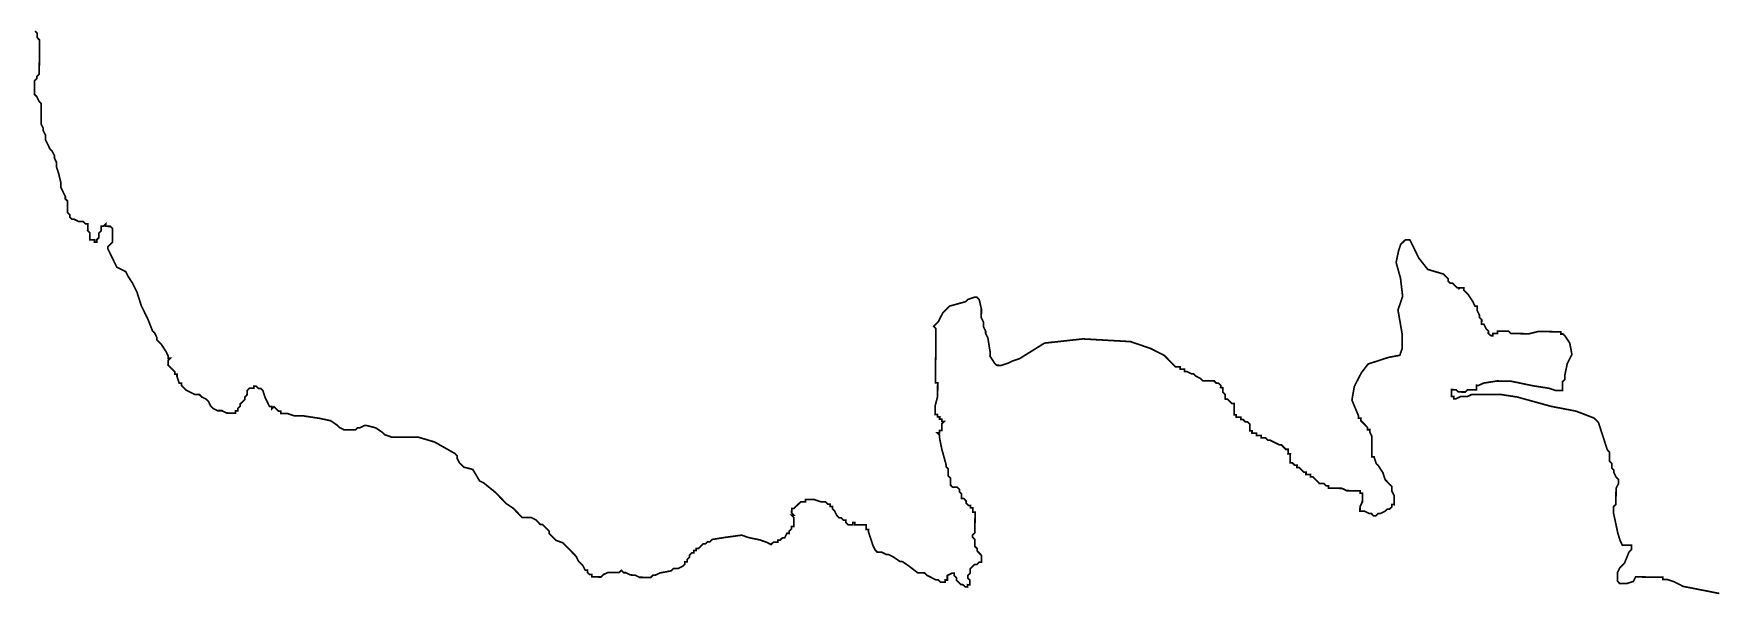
# Model space of a CAD drawing. Header units: metres. Extents: x 290190 to 339802, y 1811045 to 1991312.
# Drawn here: x 306089 to 309084, y 1923018 to 1924016 of the extents above; entities that cross this region are included whole.
import ezdxf

# ---------------------------------------------------------------- set-up
doc = ezdxf.new("R2010")
doc.units = ezdxf.units.M
doc.header["$MEASUREMENT"] = 0
doc.layers.add('HAZARDS LINE', color=1, linetype='Continuous')

msp = doc.modelspace()

# ---------------------------------------------------------------- linework, layer by layer
at = {"layer": 'HAZARDS LINE', "lineweight": 18}
msp.add_lwpolyline([(309087.1, 1923019.6, 3.02, 3.02, 0), (309022.7, 1923032.2, 3.02, 3.02, 0), (309014.7, 1923036.3, 3.02, 3.02, 0), (309006.7, 1923040.4, 3.02, 3.02, 0), (308994.7, 1923044.5, 3.02, 3.02, 0), (308986.6, 1923044.6, 3.02, 3.02, 0), (308986.6, 1923048.6, 3.02, 3.02, 0), (308938.3, 1923049, 3.02, 3.02, 0), (308934.2, 1923041, 3.02, 3.02, 0), (308922.1, 1923037.1, 3.02, 3.02, 0), (308910, 1923037.2, 3.02, 3.02, 0), (308906, 1923041.3, 3.02, 3.02, 0), (308906.2, 1923057.4, 3.02, 3.02, 0), (308910.3, 1923065.4, 3.02, 3.02, 0), (308918.4, 1923073.4, 3.02, 3.02, 0), (308926.6, 1923093.5, 3.02, 3.02, 0), (308930.7, 1923097.4, 3.02, 3.02, 0), (308930.7, 1923105.5, 3.02, 3.02, 0), (308914.6, 1923105.6, 3.02, 3.02, 0), (308910.7, 1923113.7, 3.02, 3.02, 0), (308906.8, 1923125.9, 3.02, 3.02, 0), (308899, 1923162.2, 3.02, 3.02, 0), (308899.1, 1923174.3, 3.02, 3.02, 0), (308903.2, 1923178.2, 3.02, 3.02, 0), (308903.4, 1923206.4, 3.02, 3.02, 0), (308907.5, 1923214.5, 3.02, 3.02, 0), (308907.6, 1923222.5, 3.02, 3.02, 0), (308903.6, 1923226.6, 3.02, 3.02, 0), (308899.6, 1923234.7, 3.02, 3.02, 0), (308899.7, 1923238.7, 3.02, 3.02, 0), (308895.7, 1923242.8, 3.02, 3.02, 0), (308895.8, 1923250.8, 3.02, 3.02, 0), (308891.8, 1923254.9, 3.02, 3.02, 0), (308891.9, 1923271, 3.02, 3.02, 0), (308887.9, 1923275.1, 3.02, 3.02, 0), (308872.2, 1923323.5, 3.02, 3.02, 0), (308864.2, 1923331.7, 3.02, 3.02, 0), (308832.1, 1923344, 3.02, 3.02, 0), (308787.9, 1923352.5, 3.02, 3.02, 0), (308727.6, 1923369.1, 3.02, 3.02, 0), (308699.5, 1923373.4, 3.02, 3.02, 0), (308647.1, 1923373.8, 3.02, 3.02, 0), (308639, 1923369.9, 3.02, 3.02, 0), (308626.9, 1923370, 3.02, 3.02, 0), (308618.8, 1923366, 3.02, 3.02, 0), (308614.8, 1923366.1, 3.02, 3.02, 0), (308614.9, 1923370.1, 3.02, 3.02, 0), (308610.8, 1923370.1, 3.02, 3.02, 0), (308610.9, 1923382.2, 3.02, 3.02, 0), (308619, 1923382.1, 3.02, 3.02, 0), (308623, 1923378.1, 3.02, 3.02, 0), (308635.1, 1923378, 3.02, 3.02, 0), (308639.1, 1923382, 3.02, 3.02, 0), (308655.2, 1923381.8, 3.02, 3.02, 0), (308655.3, 1923389.9, 3.02, 3.02, 0), (308659.3, 1923389.8, 3.02, 3.02, 0), (308667.4, 1923393.8, 3.02, 3.02, 0), (308691.6, 1923397.6, 3.02, 3.02, 0), (308715.8, 1923397.4, 3.02, 3.02, 0), (308756, 1923389, 3.02, 3.02, 0), (308784.1, 1923384.7, 3.02, 3.02, 0), (308796.2, 1923380.6, 3.02, 3.02, 0), (308808.3, 1923380.5, 3.02, 3.02, 0), (308808.4, 1923396.6, 3.02, 3.02, 0), (308812.5, 1923400.6, 3.02, 3.02, 0), (308812.5, 1923408.6, 3.02, 3.02, 0), (308816.7, 1923428.8, 3.02, 3.02, 0), (308824.9, 1923444.8, 3.02, 3.02, 0), (308821.1, 1923465, 3.02, 3.02, 0), (308813.1, 1923477.1, 3.02, 3.02, 0), (308809.1, 1923481.2, 3.02, 3.02, 0), (308805.1, 1923481.2, 3.02, 3.02, 0), (308805.1, 1923485.2, 3.02, 3.02, 0), (308764.9, 1923485.6, 3.02, 3.02, 0), (308748.7, 1923481.7, 3.02, 3.02, 0), (308716.5, 1923482, 3.02, 3.02, 0), (308712.5, 1923486.1, 3.02, 3.02, 0), (308692.4, 1923486.2, 3.02, 3.02, 0), (308692.3, 1923482.2, 3.02, 3.02, 0), (308684.3, 1923482.3, 3.02, 3.02, 0), (308684.3, 1923478.2, 3.02, 3.02, 0), (308680.2, 1923478.3, 3.02, 3.02, 0), (308676.2, 1923482.3, 3.02, 3.02, 0), (308676.3, 1923486.4, 3.02, 3.02, 0), (308672.3, 1923490.4, 3.02, 3.02, 0), (308668.3, 1923498.5, 3.02, 3.02, 0), (308664.3, 1923498.6, 3.02, 3.02, 0), (308664.4, 1923506.6, 3.02, 3.02, 0), (308660.4, 1923510.7, 3.02, 3.02, 0), (308660.4, 1923514.7, 3.02, 3.02, 0), (308656.5, 1923522.8, 3.02, 3.02, 0), (308656.5, 1923530.8, 3.02, 3.02, 0), (308652.5, 1923530.9, 3.02, 3.02, 0), (308648.5, 1923539, 3.02, 3.02, 0), (308640.6, 1923551.1, 3.02, 3.02, 0), (308636.6, 1923555.2, 3.02, 3.02, 0), (308632.6, 1923559.3, 3.02, 3.02, 0), (308632.6, 1923563.3, 3.02, 3.02, 0), (308624.6, 1923563.4, 3.02, 3.02, 0), (308620.6, 1923563.4, 3.02, 3.02, 0), (308616.6, 1923567.4, 3.02, 3.02, 0), (308612.6, 1923571.5, 3.02, 3.02, 0), (308608.5, 1923571.5, 3.02, 3.02, 0), (308604.6, 1923575.6, 3.02, 3.02, 0), (308604.6, 1923579.6, 3.02, 3.02, 0), (308596.6, 1923587.8, 3.02, 3.02, 0), (308568.5, 1923596.1, 3.02, 3.02, 0), (308552.5, 1923616.3, 3.02, 3.02, 0), (308540.7, 1923640.6, 3.02, 3.02, 0), (308536.7, 1923648.7, 3.02, 3.02, 0), (308528.7, 1923648.8, 3.02, 3.02, 0), (308520.5, 1923640.8, 3.02, 3.02, 0), (308516.4, 1923628.7, 3.02, 3.02, 0), (308512.2, 1923608.6, 3.02, 3.02, 0), (308520, 1923580.4, 3.02, 3.02, 0), (308523.8, 1923548.1, 3.02, 3.02, 0), (308515.5, 1923524, 3.02, 3.02, 0), (308523.2, 1923479.6, 3.02, 3.02, 0), (308523, 1923455.5, 3.02, 3.02, 0), (308518.8, 1923443.4, 3.02, 3.02, 0), (308498.7, 1923439.6, 3.02, 3.02, 0), (308462.3, 1923427.8, 3.02, 3.02, 0), (308450.1, 1923411.8, 3.02, 3.02, 0), (308437.8, 1923387.7, 3.02, 3.02, 0), (308433.6, 1923363.6, 3.02, 3.02, 0), (308445.4, 1923335.3, 3.02, 3.02, 0), (308445.4, 1923331.3, 3.02, 3.02, 0), (308449.4, 1923331.2, 3.02, 3.02, 0), (308449.3, 1923327.2, 3.02, 3.02, 0), (308453.3, 1923323.1, 3.02, 3.02, 0), (308457.3, 1923319.1, 3.02, 3.02, 0), (308461.3, 1923315, 3.02, 3.02, 0), (308461.3, 1923311, 3.02, 3.02, 0), (308465.3, 1923311, 3.02, 3.02, 0), (308465.3, 1923306.9, 3.02, 3.02, 0), (308469.2, 1923298.8, 3.02, 3.02, 0), (308468.9, 1923262.6, 3.02, 3.02, 0), (308473, 1923262.5, 3.02, 3.02, 0), (308476.9, 1923250.4, 3.02, 3.02, 0), (308480.9, 1923246.4, 3.02, 3.02, 0), (308488.8, 1923234.2, 3.02, 3.02, 0), (308492.7, 1923222.1, 3.02, 3.02, 0), (308496.7, 1923218, 3.02, 3.02, 0), (308504.7, 1923209.9, 3.02, 3.02, 0), (308504.6, 1923201.8, 3.02, 3.02, 0), (308508.6, 1923193.8, 3.02, 3.02, 0), (308508.5, 1923177.6, 3.02, 3.02, 0), (308504.4, 1923177.7, 3.02, 3.02, 0), (308504.4, 1923173.7, 3.02, 3.02, 0), (308500.3, 1923169.7, 3.02, 3.02, 0), (308496.3, 1923169.7, 3.02, 3.02, 0), (308492.2, 1923165.7, 3.02, 3.02, 0), (308484.2, 1923161.7, 3.02, 3.02, 0), (308480.1, 1923161.8, 3.02, 3.02, 0), (308476.1, 1923157.8, 3.02, 3.02, 0), (308472, 1923157.8, 3.02, 3.02, 0), (308468.1, 1923161.9, 3.02, 3.02, 0), (308464, 1923161.9, 3.02, 3.02, 0), (308456, 1923166, 3.02, 3.02, 0), (308447.9, 1923166.1, 3.02, 3.02, 0), (308448, 1923174.1, 3.02, 3.02, 0), (308452.1, 1923182.2, 3.02, 3.02, 0), (308452.3, 1923198.3, 3.02, 3.02, 0), (308448.2, 1923198.3, 3.02, 3.02, 0), (308448.3, 1923202.3, 3.02, 3.02, 0), (308424.1, 1923202.5, 3.02, 3.02, 0), (308416.1, 1923206.6, 3.02, 3.02, 0), (308391.9, 1923206.9, 3.02, 3.02, 0), (308392, 1923210.9, 3.02, 3.02, 0), (308387.9, 1923210.9, 3.02, 3.02, 0), (308383.9, 1923215, 3.02, 3.02, 0), (308375.9, 1923215, 3.02, 3.02, 0), (308367.9, 1923223.2, 3.02, 3.02, 0), (308363.9, 1923227.2, 3.02, 3.02, 0), (308359.9, 1923227.3, 3.02, 3.02, 0), (308359.9, 1923231.3, 3.02, 3.02, 0), (308351.9, 1923231.4, 3.02, 3.02, 0), (308351.9, 1923235.4, 3.02, 3.02, 0), (308347.9, 1923235.4, 3.02, 3.02, 0), (308343.9, 1923239.5, 3.02, 3.02, 0), (308339.9, 1923243.6, 3.02, 3.02, 0), (308335.8, 1923243.6, 3.02, 3.02, 0), (308335.9, 1923247.6, 3.02, 3.02, 0), (308331.9, 1923247.7, 3.02, 3.02, 0), (308327.9, 1923251.7, 3.02, 3.02, 0), (308323.8, 1923251.8, 3.02, 3.02, 0), (308324, 1923267.9, 3.02, 3.02, 0), (308319.9, 1923267.9, 3.02, 3.02, 0), (308320, 1923276, 3.02, 3.02, 0), (308316, 1923276, 3.02, 3.02, 0), (308308, 1923284.1, 3.02, 3.02, 0), (308304, 1923284.2, 3.02, 3.02, 0), (308296, 1923288.3, 3.02, 3.02, 0), (308287.9, 1923292.3, 3.02, 3.02, 0), (308283.9, 1923292.4, 3.02, 3.02, 0), (308279.9, 1923296.4, 3.02, 3.02, 0), (308271.9, 1923296.5, 3.02, 3.02, 0), (308271.9, 1923300.5, 3.02, 3.02, 0), (308263.8, 1923300.6, 3.02, 3.02, 0), (308263.9, 1923304.6, 3.02, 3.02, 0), (308255.8, 1923304.7, 3.02, 3.02, 0), (308255.9, 1923308.7, 3.02, 3.02, 0), (308251.8, 1923308.8, 3.02, 3.02, 0), (308251.9, 1923320.9, 3.02, 3.02, 0), (308247.9, 1923324.9, 3.02, 3.02, 0), (308243.9, 1923325, 3.02, 3.02, 0), (308239.9, 1923329, 3.02, 3.02, 0), (308235.9, 1923329.1, 3.02, 3.02, 0), (308235.9, 1923333.1, 3.02, 3.02, 0), (308227.9, 1923333.2, 3.02, 3.02, 0), (308227.9, 1923337.2, 3.02, 3.02, 0), (308223.9, 1923337.2, 3.02, 3.02, 0), (308224.1, 1923357.4, 3.02, 3.02, 0), (308220, 1923357.4, 3.02, 3.02, 0), (308216, 1923361.5, 3.02, 3.02, 0), (308212, 1923365.5, 3.02, 3.02, 0), (308208, 1923365.6, 3.02, 3.02, 0), (308208.1, 1923373.6, 3.02, 3.02, 0), (308204.1, 1923377.7, 3.02, 3.02, 0), (308204.2, 1923385.7, 3.02, 3.02, 0), (308200.1, 1923385.8, 3.02, 3.02, 0), (308200.2, 1923389.8, 3.02, 3.02, 0), (308196.2, 1923393.9, 3.02, 3.02, 0), (308192.2, 1923393.9, 3.02, 3.02, 0), (308188.2, 1923397.9, 3.02, 3.02, 0), (308168, 1923398.1, 3.02, 3.02, 0), (308164, 1923402.2, 3.02, 3.02, 0), (308156, 1923406.3, 3.02, 3.02, 0), (308152, 1923410.3, 3.02, 3.02, 0), (308148, 1923410.4, 3.02, 3.02, 0), (308140, 1923414.5, 3.02, 3.02, 0), (308135.9, 1923414.5, 3.02, 3.02, 0), (308136, 1923418.5, 3.02, 3.02, 0), (308127.9, 1923418.6, 3.02, 3.02, 0), (308128, 1923422.6, 3.02, 3.02, 0), (308119.9, 1923422.7, 3.02, 3.02, 0), (308099.9, 1923443, 3.02, 3.02, 0), (308075.9, 1923455.3, 3.02, 3.02, 0), (308039.7, 1923467.7, 3.02, 3.02, 0), (307955.2, 1923472.5, 3.02, 3.02, 0), (307886.7, 1923465, 3.02, 3.02, 0), (307842.1, 1923437.2, 3.02, 3.02, 0), (307830, 1923433.3, 3.02, 3.02, 0), (307821.9, 1923429.3, 3.02, 3.02, 0), (307809.8, 1923425.4, 3.02, 3.02, 0), (307801.7, 1923425.5, 3.02, 3.02, 0), (307797.8, 1923429.5, 3.02, 3.02, 0), (307789.8, 1923441.7, 3.02, 3.02, 0), (307789.9, 1923449.7, 3.02, 3.02, 0), (307786.1, 1923473.9, 3.02, 3.02, 0), (307782.1, 1923482, 3.02, 3.02, 0), (307782.1, 1923486.1, 3.02, 3.02, 0), (307778.2, 1923494.2, 3.02, 3.02, 0), (307778.2, 1923502.2, 3.02, 3.02, 0), (307774.3, 1923510.3, 3.02, 3.02, 0), (307774.4, 1923526.4, 3.02, 3.02, 0), (307770.5, 1923542.6, 3.02, 3.02, 0), (307766.6, 1923546.6, 3.02, 3.02, 0), (307762.5, 1923546.7, 3.02, 3.02, 0), (307750.4, 1923542.7, 3.02, 3.02, 0), (307746.3, 1923538.7, 3.02, 3.02, 0), (307718.1, 1923530.9, 3.02, 3.02, 0), (307705.9, 1923519, 3.02, 3.02, 0), (307697.7, 1923502.9, 3.02, 3.02, 0), (307689.6, 1923494.9, 3.02, 3.02, 0), (307693.6, 1923490.9, 3.02, 3.02, 0), (307693.5, 1923486.8, 3.02, 3.02, 0), (307693.4, 1923466.7, 3.02, 3.02, 0), (307693.3, 1923458.6, 3.02, 3.02, 0), (307693.3, 1923454.6, 3.02, 3.02, 0), (307693.2, 1923446.6, 3.02, 3.02, 0), (307693.2, 1923442.5, 3.02, 3.02, 0), (307693.1, 1923434.5, 3.02, 3.02, 0), (307693, 1923430.4, 3.02, 3.02, 0), (307693, 1923426.4, 3.02, 3.02, 0), (307693, 1923422.4, 3.02, 3.02, 0), (307692.9, 1923418.4, 3.02, 3.02, 0), (307692.9, 1923414.3, 3.02, 3.02, 0), (307692.9, 1923410.3, 3.02, 3.02, 0), (307692.8, 1923406.3, 3.02, 3.02, 0), (307692.7, 1923394.2, 3.02, 3.02, 0), (307696.8, 1923394.2, 3.02, 3.02, 0), (307696.7, 1923390.1, 3.02, 3.02, 0), (307696.7, 1923382.1, 3.02, 3.02, 0), (307696.6, 1923378, 3.02, 3.02, 0), (307696.6, 1923374, 3.02, 3.02, 0), (307696.5, 1923370, 3.02, 3.02, 0), (307692.4, 1923353.9, 3.02, 3.02, 0), (307692.3, 1923349.9, 3.02, 3.02, 0), (307692.3, 1923345.9, 3.02, 3.02, 0), (307692.3, 1923341.8, 3.02, 3.02, 0), (307692.2, 1923337.8, 3.02, 3.02, 0), (307696.3, 1923337.8, 3.02, 3.02, 0), (307696.2, 1923333.7, 3.02, 3.02, 0), (307700.3, 1923333.7, 3.02, 3.02, 0), (307700.2, 1923329.7, 3.02, 3.02, 0), (307704.3, 1923329.6, 3.02, 3.02, 0), (307704.2, 1923325.6, 3.02, 3.02, 0), (307708.2, 1923325.6, 3.02, 3.02, 0), (307704.2, 1923321.6, 3.02, 3.02, 0), (307704.2, 1923317.6, 3.02, 3.02, 0), (307704.1, 1923313.5, 3.02, 3.02, 0), (307704.1, 1923309.5, 3.02, 3.02, 0), (307700.1, 1923309.5, 3.02, 3.02, 0), (307700, 1923305.5, 3.02, 3.02, 0), (307696, 1923305.5, 3.02, 3.02, 0), (307700, 1923301.5, 3.02, 3.02, 0), (307699.9, 1923297.4, 3.02, 3.02, 0), (307703.8, 1923277.3, 3.02, 3.02, 0), (307711.6, 1923249, 3.02, 3.02, 0), (307711.6, 1923245, 3.02, 3.02, 0), (307715.6, 1923240.9, 3.02, 3.02, 0), (307715.5, 1923228.8, 3.02, 3.02, 0), (307719.5, 1923224.8, 3.02, 3.02, 0), (307719.4, 1923220.7, 3.02, 3.02, 0), (307719.4, 1923216.7, 3.02, 3.02, 0), (307719.4, 1923212.7, 3.02, 3.02, 0), (307723.3, 1923208.6, 3.02, 3.02, 0), (307727.4, 1923208.6, 3.02, 3.02, 0), (307731.4, 1923208.6, 3.02, 3.02, 0), (307735.4, 1923204.5, 3.02, 3.02, 0), (307735.4, 1923200.5, 3.02, 3.02, 0), (307739.3, 1923196.4, 3.02, 3.02, 0), (307739.3, 1923192.4, 3.02, 3.02, 0), (307739.3, 1923188.3, 3.02, 3.02, 0), (307743.3, 1923188.3, 3.02, 3.02, 0), (307747.3, 1923184.2, 3.02, 3.02, 0), (307747.3, 1923180.2, 3.02, 3.02, 0), (307751.3, 1923176.2, 3.02, 3.02, 0), (307755.3, 1923176.1, 3.02, 3.02, 0), (307755.2, 1923172.1, 3.02, 3.02, 0), (307759.3, 1923172.1, 3.02, 3.02, 0), (307759.2, 1923168, 3.02, 3.02, 0), (307759.2, 1923164, 3.02, 3.02, 0), (307763.2, 1923164, 3.02, 3.02, 0), (307763.2, 1923159.9, 3.02, 3.02, 0), (307763.2, 1923155.9, 3.02, 3.02, 0), (307763.1, 1923151.9, 3.02, 3.02, 0), (307763.1, 1923147.9, 3.02, 3.02, 0), (307763, 1923135.8, 3.02, 3.02, 0), (307763, 1923131.7, 3.02, 3.02, 0), (307762.9, 1923127.7, 3.02, 3.02, 0), (307758.9, 1923123.7, 3.02, 3.02, 0), (307758.8, 1923119.7, 3.02, 3.02, 0), (307762.8, 1923115.6, 3.02, 3.02, 0), (307762.8, 1923111.6, 3.02, 3.02, 0), (307762.7, 1923107.6, 3.02, 3.02, 0), (307762.7, 1923103.5, 3.02, 3.02, 0), (307766.7, 1923099.5, 3.02, 3.02, 0), (307766.7, 1923095.5, 3.02, 3.02, 0), (307770.7, 1923091.4, 3.02, 3.02, 0), (307774.7, 1923087.3, 3.02, 3.02, 0), (307774.6, 1923083.3, 3.02, 3.02, 0), (307774.6, 1923079.3, 3.02, 3.02, 0), (307774.5, 1923075.2, 3.02, 3.02, 0), (307770.5, 1923075.3, 3.02, 3.02, 0), (307766.5, 1923071.3, 3.02, 3.02, 0), (307762.4, 1923071.3, 3.02, 3.02, 0), (307758.4, 1923067.3, 3.02, 3.02, 0), (307754.3, 1923063.3, 3.02, 3.02, 0), (307754.3, 1923059.3, 3.02, 3.02, 0), (307754.2, 1923055.3, 3.02, 3.02, 0), (307750.2, 1923051.3, 3.02, 3.02, 0), (307750.1, 1923047.3, 3.02, 3.02, 0), (307754.1, 1923043.2, 3.02, 3.02, 0), (307754.1, 1923039.2, 3.02, 3.02, 0), (307754.1, 1923035.1, 3.02, 3.02, 0), (307750, 1923035.2, 3.02, 3.02, 0), (307750, 1923031.1, 3.02, 3.02, 0), (307746, 1923031.2, 3.02, 3.02, 0), (307742, 1923035.2, 3.02, 3.02, 0), (307738, 1923035.3, 3.02, 3.02, 0), (307734, 1923039.3, 3.02, 3.02, 0), (307730, 1923043.4, 3.02, 3.02, 0), (307730, 1923047.4, 3.02, 3.02, 0), (307726, 1923051.5, 3.02, 3.02, 0), (307726, 1923055.5, 3.02, 3.02, 0), (307722, 1923055.6, 3.02, 3.02, 0), (307713.9, 1923051.6, 3.02, 3.02, 0), (307713.9, 1923047.6, 3.02, 3.02, 0), (307713.9, 1923043.5, 3.02, 3.02, 0), (307709.8, 1923043.6, 3.02, 3.02, 0), (307709.8, 1923039.6, 3.02, 3.02, 0), (307705.8, 1923039.6, 3.02, 3.02, 0), (307701.7, 1923039.6, 3.02, 3.02, 0), (307697.7, 1923043.7, 3.02, 3.02, 0), (307693.7, 1923043.7, 3.02, 3.02, 0), (307685.7, 1923047.8, 3.02, 3.02, 0), (307677.7, 1923051.9, 3.02, 3.02, 0), (307673.7, 1923056, 3.02, 3.02, 0), (307665.6, 1923056.1, 3.02, 3.02, 0), (307661.6, 1923056.1, 3.02, 3.02, 0), (307645.6, 1923068.3, 3.02, 3.02, 0), (307633.6, 1923076.5, 3.02, 3.02, 0), (307629.6, 1923076.5, 3.02, 3.02, 0), (307617.6, 1923084.7, 3.02, 3.02, 0), (307609.5, 1923088.8, 3.02, 3.02, 0), (307605.5, 1923088.8, 3.02, 3.02, 0), (307597.5, 1923092.9, 3.02, 3.02, 0), (307593.5, 1923092.9, 3.02, 3.02, 0), (307589.4, 1923093, 3.02, 3.02, 0), (307585.4, 1923097, 3.02, 3.02, 0), (307581.5, 1923105.1, 3.02, 3.02, 0), (307573.6, 1923129.4, 3.02, 3.02, 0), (307573.7, 1923133.4, 3.02, 3.02, 0), (307569.6, 1923133.4, 3.02, 3.02, 0), (307569.7, 1923137.4, 3.02, 3.02, 0), (307569.7, 1923141.5, 3.02, 3.02, 0), (307565.7, 1923141.5, 3.02, 3.02, 0), (307561.7, 1923141.5, 3.02, 3.02, 0), (307557.6, 1923141.6, 3.02, 3.02, 0), (307553.6, 1923141.6, 3.02, 3.02, 0), (307549.6, 1923141.7, 3.02, 3.02, 0), (307549.6, 1923145.7, 3.02, 3.02, 0), (307545.6, 1923145.7, 3.02, 3.02, 0), (307545.5, 1923141.7, 3.02, 3.02, 0), (307541.5, 1923141.7, 3.02, 3.02, 0), (307537.5, 1923141.8, 3.02, 3.02, 0), (307533.5, 1923145.8, 3.02, 3.02, 0), (307533.5, 1923149.8, 3.02, 3.02, 0), (307529.5, 1923149.9, 3.02, 3.02, 0), (307525.5, 1923153.9, 3.02, 3.02, 0), (307521.5, 1923154, 3.02, 3.02, 0), (307517.5, 1923158, 3.02, 3.02, 0), (307513.5, 1923166.1, 3.02, 3.02, 0), (307509.5, 1923170.2, 3.02, 3.02, 0), (307509.6, 1923174.2, 3.02, 3.02, 0), (307505.6, 1923174.3, 3.02, 3.02, 0), (307505.6, 1923178.3, 3.02, 3.02, 0), (307501.6, 1923178.3, 3.02, 3.02, 0), (307497.6, 1923182.4, 3.02, 3.02, 0), (307493.5, 1923182.4, 3.02, 3.02, 0), (307489.5, 1923182.5, 3.02, 3.02, 0), (307477.5, 1923186.6, 3.02, 3.02, 0), (307473.4, 1923186.6, 3.02, 3.02, 0), (307469.4, 1923186.7, 3.02, 3.02, 0), (307465.4, 1923186.7, 3.02, 3.02, 0), (307461.4, 1923186.7, 3.02, 3.02, 0), (307461.3, 1923182.7, 3.02, 3.02, 0), (307457.3, 1923182.7, 3.02, 3.02, 0), (307453.3, 1923182.8, 3.02, 3.02, 0), (307449.2, 1923178.8, 3.02, 3.02, 0), (307445.1, 1923174.8, 3.02, 3.02, 0), (307441.1, 1923170.8, 3.02, 3.02, 0), (307437.1, 1923170.8, 3.02, 3.02, 0), (307437, 1923166.8, 3.02, 3.02, 0), (307437, 1923162.8, 3.02, 3.02, 0), (307441, 1923158.7, 3.02, 3.02, 0), (307436.9, 1923158.7, 3.02, 3.02, 0), (307440.9, 1923154.7, 3.02, 3.02, 0), (307440.9, 1923150.6, 3.02, 3.02, 0), (307440.9, 1923146.6, 3.02, 3.02, 0), (307440.8, 1923142.6, 3.02, 3.02, 0), (307440.8, 1923138.6, 3.02, 3.02, 0), (307436.8, 1923138.6, 3.02, 3.02, 0), (307436.7, 1923134.6, 3.02, 3.02, 0), (307432.7, 1923130.6, 3.02, 3.02, 0), (307432.6, 1923126.6, 3.02, 3.02, 0), (307428.6, 1923126.6, 3.02, 3.02, 0), (307424.5, 1923118.6, 3.02, 3.02, 0), (307420.5, 1923118.6, 3.02, 3.02, 0), (307416.4, 1923114.6, 3.02, 3.02, 0), (307412.4, 1923114.6, 3.02, 3.02, 0), (307412.4, 1923110.6, 3.02, 3.02, 0), (307408.3, 1923110.6, 3.02, 3.02, 0), (307404.3, 1923110.7, 3.02, 3.02, 0), (307400.2, 1923106.7, 3.02, 3.02, 0), (307392.2, 1923110.8, 3.02, 3.02, 0), (307380.2, 1923114.9, 3.02, 3.02, 0), (307360.1, 1923119.1, 3.02, 3.02, 0), (307348, 1923123.3, 3.02, 3.02, 0), (307319.8, 1923119.5, 3.02, 3.02, 0), (307295.6, 1923115.7, 3.02, 3.02, 0), (307291.5, 1923111.7, 3.02, 3.02, 0), (307287.5, 1923111.7, 3.02, 3.02, 0), (307283.5, 1923107.7, 3.02, 3.02, 0), (307279.4, 1923107.7, 3.02, 3.02, 0), (307275.4, 1923103.7, 3.02, 3.02, 0), (307271.3, 1923099.8, 3.02, 3.02, 0), (307267.3, 1923099.8, 3.02, 3.02, 0), (307267.2, 1923095.8, 3.02, 3.02, 0), (307263.2, 1923095.8, 3.02, 3.02, 0), (307263.2, 1923091.8, 3.02, 3.02, 0), (307259.2, 1923091.8, 3.02, 3.02, 0), (307255.1, 1923087.8, 3.02, 3.02, 0), (307255.1, 1923083.8, 3.02, 3.02, 0), (307251, 1923079.8, 3.02, 3.02, 0), (307251, 1923075.8, 3.02, 3.02, 0), (307246.9, 1923075.8, 3.02, 3.02, 0), (307246.9, 1923071.8, 3.02, 3.02, 0), (307242.8, 1923067.8, 3.02, 3.02, 0), (307234.7, 1923063.8, 3.02, 3.02, 0), (307226.7, 1923063.9, 3.02, 3.02, 0), (307222.6, 1923059.9, 3.02, 3.02, 0), (307202.5, 1923056, 3.02, 3.02, 0), (307194.4, 1923052.1, 3.02, 3.02, 0), (307190.3, 1923052.1, 3.02, 3.02, 0), (307186.3, 1923048.1, 3.02, 3.02, 0), (307182.2, 1923048.2, 3.02, 3.02, 0), (307178.2, 1923048.2, 3.02, 3.02, 0), (307174.2, 1923048.2, 3.02, 3.02, 0), (307170.2, 1923048.3, 3.02, 3.02, 0), (307166.1, 1923048.3, 3.02, 3.02, 0), (307158.1, 1923052.4, 3.02, 3.02, 0), (307154.1, 1923052.4, 3.02, 3.02, 0), (307150.1, 1923052.5, 3.02, 3.02, 0), (307142, 1923056.6, 3.02, 3.02, 0), (307138, 1923056.6, 3.02, 3.02, 0), (307134, 1923060.7, 3.02, 3.02, 0), (307130, 1923056.7, 3.02, 3.02, 0), (307121.9, 1923056.7, 3.02, 3.02, 0), (307109.8, 1923056.8, 3.02, 3.02, 0), (307101.7, 1923052.9, 3.02, 3.02, 0), (307097.7, 1923048.9, 3.02, 3.02, 0), (307093.6, 1923048.9, 3.02, 3.02, 0), (307085.6, 1923049, 3.02, 3.02, 0), (307081.6, 1923049, 3.02, 3.02, 0), (307081.6, 1923053.1, 3.02, 3.02, 0), (307077.6, 1923053.1, 3.02, 3.02, 0), (307073.6, 1923057.2, 3.02, 3.02, 0), (307073.6, 1923061.2, 3.02, 3.02, 0), (307069.6, 1923061.2, 3.02, 3.02, 0), (307065.6, 1923069.3, 3.02, 3.02, 0), (307057.6, 1923077.4, 3.02, 3.02, 0), (307053.7, 1923085.5, 3.02, 3.02, 0), (307049.7, 1923089.6, 3.02, 3.02, 0), (307037.7, 1923101.8, 3.02, 3.02, 0), (307029.7, 1923109.9, 3.02, 3.02, 0), (307017.7, 1923114, 3.02, 3.02, 0), (307009.7, 1923122.2, 3.02, 3.02, 0), (307005.7, 1923126.2, 3.02, 3.02, 0), (307005.7, 1923130.3, 3.02, 3.02, 0), (307001.8, 1923134.3, 3.02, 3.02, 0), (306997.8, 1923138.4, 3.02, 3.02, 0), (306993.8, 1923142.4, 3.02, 3.02, 0), (306989.7, 1923142.5, 3.02, 3.02, 0), (306981.8, 1923150.6, 3.02, 3.02, 0), (306973.7, 1923154.7, 3.02, 3.02, 0), (306961.7, 1923154.8, 3.02, 3.02, 0), (306957.6, 1923154.8, 3.02, 3.02, 0), (306949.6, 1923163, 3.02, 3.02, 0), (306941.7, 1923171.1, 3.02, 3.02, 0), (306929.6, 1923179.3, 3.02, 3.02, 0), (306909.7, 1923199.6, 3.02, 3.02, 0), (306889.7, 1923215.9, 3.02, 3.02, 0), (306881.7, 1923220, 3.02, 3.02, 0), (306869.8, 1923240.2, 3.02, 3.02, 0), (306853.7, 1923244.4, 3.02, 3.02, 0), (306845.7, 1923252.5, 3.02, 3.02, 0), (306841.7, 1923260.6, 3.02, 3.02, 0), (306841.8, 1923264.6, 3.02, 3.02, 0), (306837.8, 1923268.7, 3.02, 3.02, 0), (306801.7, 1923289.1, 3.02, 3.02, 0), (306773.6, 1923297.4, 3.02, 3.02, 0), (306769.6, 1923297.5, 3.02, 3.02, 0), (306745.4, 1923297.7, 3.02, 3.02, 0), (306725.3, 1923297.8, 3.02, 3.02, 0), (306713.2, 1923302, 3.02, 3.02, 0), (306709.2, 1923306, 3.02, 3.02, 0), (306697.2, 1923314.2, 3.02, 3.02, 0), (306681.1, 1923318.4, 3.02, 3.02, 0), (306677.1, 1923318.4, 3.02, 3.02, 0), (306669, 1923314.4, 3.02, 3.02, 0), (306665, 1923314.5, 3.02, 3.02, 0), (306660.9, 1923310.5, 3.02, 3.02, 0), (306652.9, 1923310.6, 3.02, 3.02, 0), (306640.8, 1923310.7, 3.02, 3.02, 0), (306632.8, 1923314.8, 3.02, 3.02, 0), (306628.8, 1923318.8, 3.02, 3.02, 0), (306616.8, 1923327, 3.02, 3.02, 0), (306596.7, 1923331.2, 3.02, 3.02, 0), (306568.5, 1923335.5, 3.02, 3.02, 0), (306552.4, 1923335.6, 3.02, 3.02, 0), (306540.4, 1923339.7, 3.02, 3.02, 0), (306528.3, 1923339.8, 3.02, 3.02, 0), (306528.3, 1923343.9, 3.02, 3.02, 0), (306524.3, 1923343.9, 3.02, 3.02, 0), (306520.3, 1923348, 3.02, 3.02, 0), (306516.3, 1923352, 3.02, 3.02, 0), (306512.2, 1923348, 3.02, 3.02, 0), (306512.3, 1923352.1, 3.02, 3.02, 0), (306508.2, 1923352.1, 3.02, 3.02, 0), (306504.3, 1923360.2, 3.02, 3.02, 0), (306500.3, 1923368.3, 3.02, 3.02, 0), (306496.4, 1923380.4, 3.02, 3.02, 0), (306492.4, 1923384.5, 3.02, 3.02, 0), (306488.4, 1923384.5, 3.02, 3.02, 0), (306484.4, 1923388.6, 3.02, 3.02, 0), (306480.4, 1923388.6, 3.02, 3.02, 0), (306480.3, 1923384.6, 3.02, 3.02, 0), (306476.3, 1923384.6, 3.02, 3.02, 0), (306472.3, 1923384.6, 3.02, 3.02, 0), (306468.2, 1923380.6, 3.02, 3.02, 0), (306468.2, 1923376.6, 3.02, 3.02, 0), (306468.1, 1923372.6, 3.02, 3.02, 0), (306464.1, 1923368.6, 3.02, 3.02, 0), (306464, 1923364.6, 3.02, 3.02, 0), (306460, 1923360.6, 3.02, 3.02, 0), (306455.9, 1923356.6, 3.02, 3.02, 0), (306455.9, 1923352.6, 3.02, 3.02, 0), (306451.8, 1923348.6, 3.02, 3.02, 0), (306451.8, 1923344.5, 3.02, 3.02, 0), (306447.8, 1923344.6, 3.02, 3.02, 0), (306447.7, 1923340.5, 3.02, 3.02, 0), (306443.7, 1923340.6, 3.02, 3.02, 0), (306439.7, 1923340.6, 3.02, 3.02, 0), (306435.6, 1923340.6, 3.02, 3.02, 0), (306431.6, 1923340.7, 3.02, 3.02, 0), (306423.6, 1923344.8, 3.02, 3.02, 0), (306415.5, 1923344.8, 3.02, 3.02, 0), (306407.5, 1923348.9, 3.02, 3.02, 0), (306403.5, 1923353, 3.02, 3.02, 0), (306399.6, 1923361.1, 3.02, 3.02, 0), (306395.6, 1923365.2, 3.02, 3.02, 0), (306387.6, 1923369.3, 3.02, 3.02, 0), (306383.6, 1923373.3, 3.02, 3.02, 0), (306375.5, 1923373.4, 3.02, 3.02, 0), (306359.5, 1923381.6, 3.02, 3.02, 0), (306351.5, 1923389.7, 3.02, 3.02, 0), (306351.5, 1923393.7, 3.02, 3.02, 0), (306347.5, 1923393.8, 3.02, 3.02, 0), (306343.6, 1923405.9, 3.02, 3.02, 0), (306343.6, 1923409.9, 3.02, 3.02, 0), (306339.6, 1923410, 3.02, 3.02, 0), (306339.6, 1923414, 3.02, 3.02, 0), (306335.6, 1923418, 3.02, 3.02, 0), (306331.6, 1923422.1, 3.02, 3.02, 0), (306327.6, 1923426.2, 3.02, 3.02, 0), (306327.7, 1923430.2, 3.02, 3.02, 0), (306327.7, 1923434.2, 3.02, 3.02, 0), (306331.8, 1923438.2, 3.02, 3.02, 0), (306327.7, 1923438.3, 3.02, 3.02, 0), (306327.8, 1923442.3, 3.02, 3.02, 0), (306323.8, 1923450.4, 3.02, 3.02, 0), (306315.9, 1923462.5, 3.02, 3.02, 0), (306311.9, 1923466.6, 3.02, 3.02, 0), (306307.9, 1923470.7, 3.02, 3.02, 0), (306307.9, 1923474.7, 3.02, 3.02, 0), (306304, 1923482.8, 3.02, 3.02, 0), (306300, 1923486.8, 3.02, 3.02, 0), (306292.1, 1923507, 3.02, 3.02, 0), (306280.2, 1923531.3, 3.02, 3.02, 0), (306272.4, 1923555.6, 3.02, 3.02, 0), (306264.5, 1923571.7, 3.02, 3.02, 0), (306256.5, 1923583.9, 3.02, 3.02, 0), (306252.6, 1923592, 3.02, 3.02, 0), (306236.5, 1923600.2, 3.02, 3.02, 0), (306228.6, 1923616.4, 3.02, 3.02, 0), (306224.6, 1923624.5, 3.02, 3.02, 0), (306220.7, 1923632.5, 3.02, 3.02, 0), (306220.7, 1923636.6, 3.02, 3.02, 0), (306224.8, 1923640.6, 3.02, 3.02, 0), (306228.8, 1923644.6, 3.02, 3.02, 0), (306228.9, 1923648.6, 3.02, 3.02, 0), (306228.9, 1923652.6, 3.02, 3.02, 0), (306228.9, 1923656.6, 3.02, 3.02, 0), (306229, 1923660.7, 3.02, 3.02, 0), (306229, 1923664.7, 3.02, 3.02, 0), (306229.1, 1923668.7, 3.02, 3.02, 0), (306225.1, 1923672.8, 3.02, 3.02, 0), (306221, 1923672.8, 3.02, 3.02, 0), (306217, 1923672.9, 3.02, 3.02, 0), (306217, 1923676.9, 3.02, 3.02, 0), (306213, 1923672.9, 3.02, 3.02, 0), (306209, 1923672.9, 3.02, 3.02, 0), (306208.9, 1923668.9, 3.02, 3.02, 0), (306208.9, 1923664.9, 3.02, 3.02, 0), (306204.8, 1923660.9, 3.02, 3.02, 0), (306204.8, 1923656.8, 3.02, 3.02, 0), (306204.8, 1923652.8, 3.02, 3.02, 0), (306200.7, 1923648.8, 3.02, 3.02, 0), (306200.7, 1923644.8, 3.02, 3.02, 0), (306196.6, 1923644.8, 3.02, 3.02, 0), (306196.7, 1923648.9, 3.02, 3.02, 0), (306192.6, 1923648.9, 3.02, 3.02, 0), (306188.6, 1923648.9, 3.02, 3.02, 0), (306188.6, 1923653, 3.02, 3.02, 0), (306188.7, 1923657, 3.02, 3.02, 0), (306188.7, 1923661, 3.02, 3.02, 0), (306184.7, 1923665.1, 3.02, 3.02, 0), (306184.8, 1923673.1, 3.02, 3.02, 0), (306184.8, 1923677.2, 3.02, 3.02, 0), (306180.8, 1923677.2, 3.02, 3.02, 0), (306176.8, 1923681.3, 3.02, 3.02, 0), (306168.7, 1923681.3, 3.02, 3.02, 0), (306160.7, 1923685.4, 3.02, 3.02, 0), (306156.7, 1923685.5, 3.02, 3.02, 0), (306152.7, 1923689.5, 3.02, 3.02, 0), (306152.7, 1923693.6, 3.02, 3.02, 0), (306148.8, 1923697.6, 3.02, 3.02, 0), (306148.8, 1923701.6, 3.02, 3.02, 0), (306148.8, 1923705.7, 3.02, 3.02, 0), (306148.9, 1923709.7, 3.02, 3.02, 0), (306148.9, 1923713.7, 3.02, 3.02, 0), (306148.9, 1923717.8, 3.02, 3.02, 0), (306144.9, 1923721.8, 3.02, 3.02, 0), (306145, 1923725.8, 3.02, 3.02, 0), (306141, 1923733.9, 3.02, 3.02, 0), (306137.1, 1923742, 3.02, 3.02, 0), (306137.1, 1923750.1, 3.02, 3.02, 0), (306133.2, 1923766.2, 3.02, 3.02, 0), (306129.3, 1923778.4, 3.02, 3.02, 0), (306129.4, 1923786.4, 3.02, 3.02, 0), (306125.4, 1923794.5, 3.02, 3.02, 0), (306125.5, 1923798.5, 3.02, 3.02, 0), (306121.5, 1923806.6, 3.02, 3.02, 0), (306117.5, 1923810.7, 3.02, 3.02, 0), (306113.6, 1923818.8, 3.02, 3.02, 0), (306109.6, 1923826.9, 3.02, 3.02, 0), (306109.6, 1923830.9, 3.02, 3.02, 0), (306109.7, 1923834.9, 3.02, 3.02, 0), (306105.7, 1923843, 3.02, 3.02, 0), (306105.7, 1923847, 3.02, 3.02, 0), (306101.8, 1923855.1, 3.02, 3.02, 0), (306101.8, 1923859.2, 3.02, 3.02, 0), (306101.9, 1923863.2, 3.02, 3.02, 0), (306101.9, 1923867.2, 3.02, 3.02, 0), (306101.9, 1923871.2, 3.02, 3.02, 0), (306102, 1923879.3, 3.02, 3.02, 0), (306102, 1923883.3, 3.02, 3.02, 0), (306102.1, 1923887.4, 3.02, 3.02, 0), (306102.1, 1923891.4, 3.02, 3.02, 0), (306098.1, 1923895.4, 3.02, 3.02, 0), (306094.2, 1923903.5, 3.02, 3.02, 0), (306090.2, 1923907.6, 3.02, 3.02, 0), (306090.2, 1923911.6, 3.02, 3.02, 0), (306090.2, 1923915.7, 3.02, 3.02, 0), (306090.3, 1923919.7, 3.02, 3.02, 0), (306090.3, 1923927.7, 3.02, 3.02, 0), (306090.4, 1923931.8, 3.02, 3.02, 0), (306094.4, 1923935.8, 3.02, 3.02, 0), (306094.5, 1923939.8, 3.02, 3.02, 0), (306098.5, 1923943.8, 3.02, 3.02, 0), (306098.6, 1923951.8, 3.02, 3.02, 0), (306098.7, 1923959.9, 3.02, 3.02, 0), (306098.8, 1923972, 3.02, 3.02, 0), (306098.9, 1923984.1, 3.02, 3.02, 0), (306098.9, 1923992.1, 3.02, 3.02, 0), (306099, 1923996.1, 3.02, 3.02, 0), (306099, 1924000.2, 3.02, 3.02, 0), (306099.1, 1924004.2, 3.02, 3.02, 0), (306095.1, 1924008.3, 3.02, 3.02, 0), (306095.1, 1924012.3, 3.02, 3.02, 0), (306095.1, 1924016.3, 3.02, 3.02, 0), (306091.1, 1924020.4, 3.02, 3.02, 0)], format="xyseb", dxfattribs=at)
at = {"layer": 'HAZARDS LINE', "lineweight": 18, "const_width": 3.02}
msp.add_lwpolyline([(308624.5, 1923559.3), (308624.6, 1923563.4)], close=True, dxfattribs=at)

doc.saveas('drawing.dxf')
